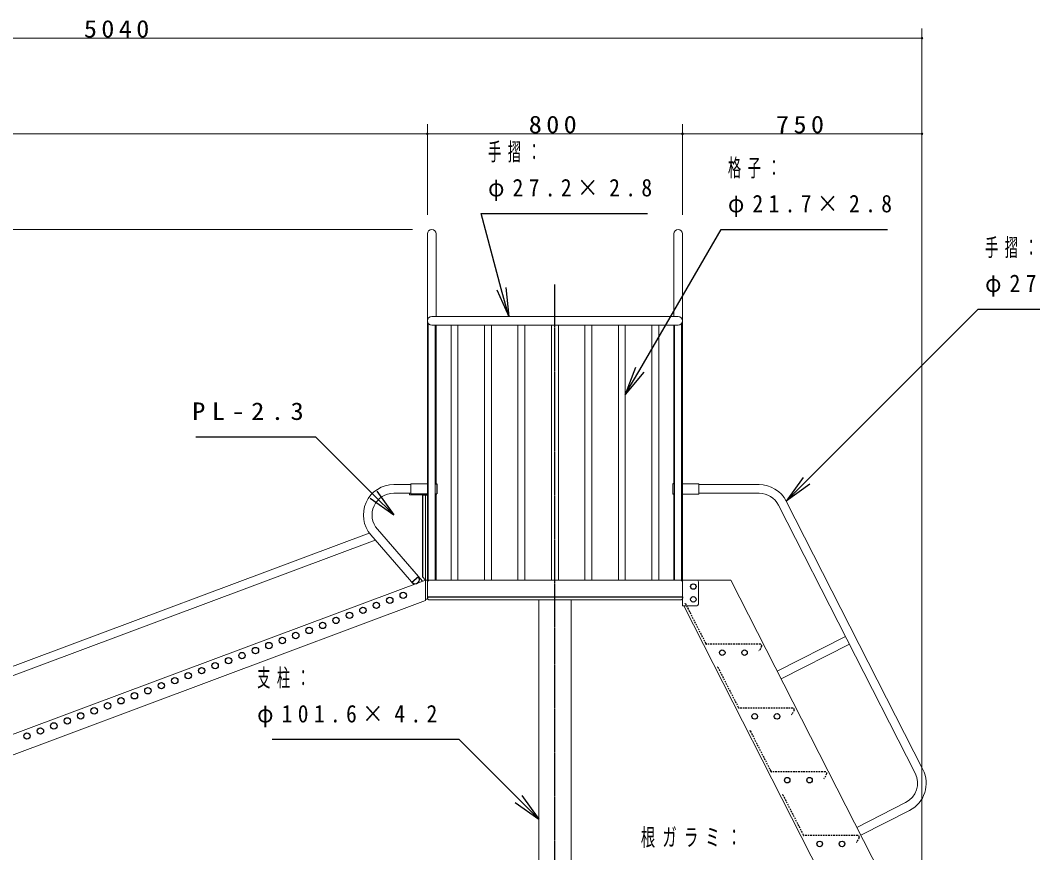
# Model space of a CAD drawing. Units: millimetres at full size. Extents: x -11724 to 54, y -1854 to 8010.
# Drawn here: x -8397 to -5221, y 2781 to 5392 of the extents above; entities that cross this region are included whole.
import ezdxf

# ---------------------------------------------------------------- set-up
doc = ezdxf.new("R2010")
doc.units = ezdxf.units.MM
doc.linetypes.add('USER2', pattern=[6, 3, -1, 1, -1])
doc.linetypes.add('USER4', pattern=[8, 5, -3])
doc.layers.add('線', color=2, linetype='Continuous', lineweight=25)
doc.layers.add('補助', color=2, linetype='Continuous', lineweight=13)
doc.styles.add('ＭＳ ゴシック', font='')
doc.styles.get('ＭＳ ゴシック').set_extended_font_data('MS Gothic')

# ---------------------------------------------------------------- blocks, each defined once
blk = doc.blocks.new('dimension_origin')
at = {"color": 0, "linetype": 'Continuous', "lineweight": -2}
blk.add_circle((0, 0), 1.25, dxfattribs=at)

msp = doc.modelspace()

# ---------------------------------------------------------------- linework, layer by layer
at = {"layer": '線', "color": 7, "lineweight": 13}
for p, q in [((-7119.662, 4722.589), (-7119.662, 3636.189)), ((-7092.462, 4722.589), (-7092.462, 4463.389)), ((-6346.862, 4722.589), (-6346.862, 4463.389)), ((-6319.662, 4722.589), (-6319.662, 3636.189)), ((-7106.062, 4463.389), (-6333.262, 4463.389)), ((-7116.912, 4441.589), (-7116.912, 3636.189)), ((-7106.062, 4436.189), (-6333.262, 4436.189)), ((-7095.212, 4436.189), (-7095.212, 3636.189)), ((-7092.462, 4436.189), (-7092.462, 3938.857)), ((-7045.512, 4436.189), (-7045.512, 3636.189)), ((-7023.812, 4436.189), (-7023.812, 3636.189)), ((-6940.512, 4436.189), (-6940.512, 3636.189)), ((-6918.812, 4436.189), (-6918.812, 3636.189)), ((-6835.512, 4436.189), (-6835.512, 3636.189)), ((-6813.812, 4436.189), (-6813.812, 3636.189)), ((-6730.512, 4436.189), (-6730.512, 3636.189)), ((-6708.812, 4436.189), (-6708.812, 3636.189)), ((-6625.512, 4436.189), (-6625.512, 3636.189)), ((-6603.812, 4436.189), (-6603.812, 3636.189)), ((-6520.512, 4436.189), (-6520.512, 3636.189)), ((-6498.812, 4436.189), (-6498.812, 3636.189)), ((-6415.512, 4436.189), (-6415.512, 3636.189)), ((-6393.812, 4436.189), (-6393.812, 3636.189)), ((-6346.862, 4436.189), (-6346.862, 3938.764)), ((-6344.112, 4436.189), (-6344.112, 3636.189)), ((-6322.412, 4441.589), (-6322.412, 3636.189)), ((-7171.462, 3906.507), (-7171.462, 3938.857)), ((-7119.662, 3938.857), (-7171.462, 3938.857)), ((-6319.662, 3938.764), (-6267.862, 3938.764)), ((-6267.862, 3906.414), (-6267.862, 3938.764)), ((-7224.841, 3936.189), (-7171.462, 3936.189)), ((-7224.841, 3908.989), (-7175.662, 3908.989)), ((-7224.841, 3908.989), (-7171.462, 3908.989)), ((-7175.662, 3908.989), (-7175.662, 3903.989)), ((-7171.462, 3906.507), (-7119.662, 3906.507)), ((-7092.462, 3906.507), (-7092.462, 3636.189)), ((-6346.862, 3906.414), (-6346.862, 3636.189)), ((-6267.862, 3906.414), (-6319.662, 3906.414)), ((-6267.862, 3936.189), (-6079.429, 3936.189)), ((-6267.862, 3908.989), (-6079.429, 3908.989)), ((-7175.662, 3903.989), (-7125.662, 3903.989)), ((-7125.662, 3903.989), (-7125.662, 3636.189)), ((-5994.249, 3883.99), (-5565.57, 3042.66)), ((-6018.49, 3871.652), (-5589.805, 3030.312)), ((-9611.808, 2920.179), (-7302.12, 3783.736)), ((-7147.677, 3647.562), (-7276.463, 3795.714)), ((-7134.815, 3632.767), (-7276.463, 3795.714)), ((-9602.282, 2894.701), (-7283.365, 3761.709)), ((-7162.015, 3622.597), (-7296.991, 3777.87)), ((-9541.767, 2732.844), (-7125.662, 3636.189)), ((-7125.662, 3636.189), (-7125.662, 3572.132)), ((-7119.662, 3636.189), (-7125.662, 3636.189)), ((-7119.662, 3576.189), (-7119.662, 3636.189)), ((-7119.662, 3636.189), (-7119.662, 3628.889)), ((-7119.662, 3636.189), (-6319.662, 3636.189)), ((-7119.662, 3583.889), (-7119.662, 3628.889)), ((-6274.662, 3636.189), (-6319.662, 3636.189)), ((-6319.662, 3636.189), (-6319.662, 3556.189)), ((-6319.662, 3636.189), (-6319.662, 3628.889)), ((-6319.662, 3628.889), (-6319.662, 3583.889)), ((-6315.662, 3636.189), (-6167.874, 3636.189)), ((-6269.662, 3631.189), (-6269.662, 3561.189)), ((-6167.874, 3636.189), (-5442.452, 2212.468)), ((-9520.754, 2676.644), (-7125.662, 3572.132)), ((-7125.662, 3576.189), (-7119.662, 3576.189)), ((-7115.162, 3574.889), (-6324.162, 3574.889)), ((-6770.462, 1836.198), (-6770.462, 3574.889)), ((-6668.862, 1836.198), (-6668.862, 3574.889)), ((-6319.662, 3556.189), (-6274.662, 3556.189)), ((-6315.662, 3556.189), (-5592.141, 2136.198)), ((-5808.447, 3459.42), (-6022.289, 3350.463)), ((-5796.099, 3435.185), (-6009.94, 3326.227)), ((-5619.697, 2938.314), (-5772.594, 2860.409)), ((-5607.349, 2914.078), (-5760.246, 2836.174))]:
    msp.add_line(p, q, dxfattribs=at)
at = {"layer": '線', "color": 20, "linetype": 'USER2'}
msp.add_line((-6719.662, 1586.198), (-6719.662, 4563.389), dxfattribs=at)
at = {"layer": '線'}
for p, q in [((-7095.212, 3938.857), (-7089.887, 3938.857)), ((-7089.887, 3938.857), (-7089.887, 3906.507)), ((-6344.112, 3938.764), (-6349.437, 3938.764)), ((-6349.437, 3938.764), (-6349.437, 3906.414)), ((-7095.212, 3906.507), (-7089.887, 3906.507)), ((-6344.112, 3906.414), (-6349.437, 3906.414)), ((-7134.662, 3903.989), (-7119.662, 3903.989)), ((-7134.662, 3903.989), (-7134.662, 3646.542)), ((-7168.205, 3629.717), (-7147.677, 3647.562)), ((-7125.662, 3636.189), (-7134.662, 3646.542)), ((-7119.662, 3583.889), (-7119.662, 3579.389)), ((-7119.662, 3583.889), (-6319.662, 3583.889)), ((-6319.662, 3583.889), (-6319.662, 3579.389))]:
    msp.add_line(p, q, dxfattribs=at)
at = {"layer": '線', "color": 4, "linetype": 'USER4'}
for p, q in [((-6310.666, 3563.152), (-6312.672, 3562.13)), ((-6310.666, 3563.152), (-6245.927, 3436.093)), ((-6245.927, 3436.093), (-6245.468, 3435.192)), ((-6244.456, 3435.192), (-6245.468, 3435.192)), ((-6075.426, 3435.192), (-6244.456, 3435.192)), ((-6080.577, 3415.415), (-6078.528, 3414.371)), ((-6071.327, 3428.504), (-6078.528, 3414.371)), ((-6208.745, 3363.152), (-6210.751, 3362.13)), ((-6208.745, 3363.152), (-6144.005, 3236.093)), ((-6144.005, 3236.093), (-6143.546, 3235.192)), ((-6142.535, 3235.192), (-6143.546, 3235.192)), ((-5973.504, 3235.192), (-6142.535, 3235.192)), ((-5978.656, 3215.415), (-5976.607, 3214.371)), ((-5969.406, 3228.504), (-5976.607, 3214.371)), ((-6106.84, 3163.152), (-6108.846, 3162.13)), ((-6106.84, 3163.152), (-6042.1, 3036.093)), ((-6042.1, 3036.093), (-6041.641, 3035.192)), ((-6040.63, 3035.192), (-6041.641, 3035.192)), ((-5871.599, 3035.192), (-6040.63, 3035.192)), ((-5867.5, 3028.504), (-5874.701, 3014.371)), ((-5876.751, 3015.415), (-5874.701, 3014.371)), ((-6004.935, 2963.152), (-6006.941, 2962.13)), ((-6004.935, 2963.152), (-5940.195, 2836.093)), ((-5940.195, 2836.093), (-5939.736, 2835.192)), ((-5938.725, 2835.192), (-5939.736, 2835.192)), ((-5769.694, 2835.192), (-5938.725, 2835.192)), ((-5765.595, 2828.504), (-5772.796, 2814.371)), ((-5774.846, 2815.415), (-5772.796, 2814.371))]:
    msp.add_line(p, q, dxfattribs=at)
at = {"layer": '線'}
for centre, radius in [((-6285.662, 3616.189), 8.65), ((-7195.424, 3588.754), 10), ((-7279.724, 3557.235), 10), ((-7237.574, 3572.995), 10), ((-6285.662, 3576.189), 8.65), ((-7364.025, 3525.717), 10), ((-7321.874, 3541.476), 10), ((-7448.325, 3494.198), 10), ((-7406.175, 3509.957), 10), ((-7532.626, 3462.679), 10), ((-7490.475, 3478.439), 10), ((-7616.926, 3431.161), 10), ((-7574.776, 3446.92), 10), ((-7701.227, 3399.642), 10), ((-7659.076, 3415.401), 10), ((-6194.83, 3408.892), 8.65), ((-6124.83, 3408.892), 8.65), ((-7785.527, 3368.123), 10), ((-7743.377, 3383.883), 10), ((-7869.828, 3336.605), 10), ((-7827.677, 3352.364), 10), ((-7954.128, 3305.086), 10), ((-7911.978, 3320.845), 10), ((-8038.429, 3273.567), 10), ((-7996.278, 3289.327), 10), ((-8122.729, 3242.049), 10), ((-8080.579, 3257.808), 10), ((-8207.03, 3210.53), 10), ((-8164.879, 3226.289), 10), ((-6092.908, 3208.892), 8.65), ((-6022.908, 3208.892), 8.65), ((-8291.33, 3179.011), 10), ((-8249.18, 3194.771), 10), ((-8375.631, 3147.493), 10), ((-8333.48, 3163.252), 10), ((-5991.003, 3008.892), 8.65), ((-5921.003, 3008.892), 8.65), ((-5889.098, 2808.892), 8.65), ((-5819.098, 2808.892), 8.65)]:
    msp.add_circle(centre, radius, dxfattribs=at)
at = {"layer": '線', "color": 7, "lineweight": 13}
for centre, radius, start, end in [((-7106.062, 4722.589), 13.6, 0, 180), ((-6333.262, 4722.589), 13.6, 0, 180), ((-7106.062, 4449.789), 13.6, 90, 270), ((-6333.262, 4449.789), 13.6, 270, 90), ((-7224.841, 3840.589), 95.6, 90, 221), ((-7224.841, 3840.589), 68.4, 90, 221), ((-7224.841, 3840.589), 68.4, 90, 221), ((-6079.429, 3840.589), 95.6, 27, 90), ((-6079.429, 3840.589), 68.4, 27, 90), ((-7112.362, 3628.889), 7.3, 90, 180), ((-6326.962, 3628.889), 7.3, 0, 90), ((-6274.662, 3631.189), 5, 0, 90), ((-7115.162, 3579.389), 4.5, 90, 270), ((-6324.162, 3579.389), 4.5, 270, 90), ((-6274.662, 3561.189), 5, 270, 0), ((-5650.75, 2999.259), 68.4, 297, 27), ((-5650.75, 2999.259), 95.6, 297, 27)]:
    msp.add_arc(centre, radius, start, end, dxfattribs=at)
at = {"layer": '線'}
msp.add_arc((-7157.941, 3638.64), 13.6, 221, 41, dxfattribs=at)
at = {"layer": '線', "color": 4, "linetype": 'USER4'}
for centre, radius, start, end in [((-6244.456, 3436.842), 1.65, 207, 270), ((-6075.426, 3430.592), 4.6, 333, 90), ((-6142.535, 3236.842), 1.65, 207, 270), ((-5973.504, 3230.592), 4.6, 333, 90), ((-6040.63, 3036.842), 1.65, 207, 270), ((-5871.599, 3030.592), 4.6, 333, 90), ((-5938.725, 2836.842), 1.65, 207, 270), ((-5769.694, 2830.592), 4.6, 333, 90)]:
    msp.add_arc(centre, radius, start, end, dxfattribs=at)
at = {"layer": '補助'}
for p, q in [((-10607.181, 5336.189), (-5568.477, 5336.189)), ((-5568.477, 2696.198), (-5568.477, 5366.189)), ((-7119.662, 4782.589), (-7119.662, 5066.189)), ((-7119.662, 4782.589), (-7119.662, 5066.189)), ((-6319.662, 4782.589), (-6319.662, 5066.189)), ((-6319.662, 4782.589), (-6319.662, 5066.189)), ((-5568.477, 2696.198), (-5568.477, 5066.189)), ((-10607.181, 5036.189), (-7119.662, 5036.189)), ((-7119.662, 5036.189), (-6319.662, 5036.189)), ((-6319.662, 5036.189), (-5568.477, 5036.189)), ((-7166.062, 4736.189), (-11287.181, 4736.189))]:
    msp.add_line(p, q, dxfattribs=at)
at = {"layer": '補助', "lineweight": 25}
for p, q in [((-6950.995, 4786.189), (-6920.995, 4786.189)), ((-6887.794, 4550.322), (-6950.995, 4786.189)), ((-6920.995, 4786.189), (-6429.131, 4786.189)), ((-6453.694, 4295.928), (-6198.617, 4736.189)), ((-6198.617, 4736.189), (-6168.617, 4736.189)), ((-6168.617, 4736.189), (-5676.753, 4736.189)), ((-6902.283, 4546.44), (-6864.501, 4463.389)), ((-6864.501, 4463.389), (-6887.794, 4550.322)), ((-6873.305, 4554.204), (-6864.501, 4463.389)), ((-5930.61, 3947.63), (-5392.051, 4486.189)), ((-5392.051, 4486.189), (-5362.051, 4486.189)), ((-5362.051, 4486.189), (-4870.187, 4486.189)), ((-6466.673, 4303.448), (-6498.812, 4218.054)), ((-6498.812, 4218.054), (-6453.694, 4295.928)), ((-6440.715, 4288.408), (-6498.812, 4218.054)), ((-7499.217, 4084.965), (-7846.146, 4084.965)), ((-7469.217, 4084.965), (-7499.217, 4084.965)), ((-7288.481, 3904.228), (-7469.217, 4084.965)), ((-5941.216, 3958.236), (-5994.249, 3883.99)), ((-5994.249, 3883.99), (-5930.61, 3947.63)), ((-7277.874, 3914.835), (-7224.841, 3840.589)), ((-5920.003, 3937.023), (-5994.249, 3883.99)), ((-7299.087, 3893.622), (-7224.841, 3840.589)), ((-7224.841, 3840.589), (-7288.481, 3904.228)), ((-7050.462, 3136.198), (-7606.612, 3136.198)), ((-7020.462, 3136.198), (-7050.462, 3136.198)), ((-6834.102, 2949.837), (-7020.462, 3136.198)), ((-6823.495, 2960.444), (-6770.462, 2886.198)), ((-6844.709, 2939.231), (-6770.462, 2886.198)), ((-6770.462, 2886.198), (-6834.102, 2949.837))]:
    msp.add_line(p, q, dxfattribs=at)

# ---------------------------------------------------------------- block references
at = {"layer": '補助', "xscale": 2, "yscale": 2, "rotation": 180}
for p in [(-5568.477, 5336.189), (-7119.662, 5036.189), (-6319.662, 5036.189), (-5568.477, 5036.189)]:
    msp.add_blockref('dimension_origin', p, dxfattribs=at)
at = {"layer": '補助', "xscale": 2, "yscale": 2}
for p in [(-7119.662, 5036.189), (-6319.662, 5036.189)]:
    msp.add_blockref('dimension_origin', p, dxfattribs=at)

# ---------------------------------------------------------------- texts
at = {"layer": '補助', "char_height": 54.99, "style": 'ＭＳ ゴシック'}
for s, insert, attachment_point in [('\\T1.33;\\W1.1;5040', (-8087.829, 5337.189), 8), ('\\T1.33;\\W1.1;800', (-6719.662, 5037.189), 8), ('\\T1.33;\\W1.1;750', (-5944.07, 5037.189), 8), ('\\T1.5;\\W0.55;手摺：', (-6929.245, 5007.439), 1), ('\\T1.5;\\W0.55;格子：', (-6176.867, 4957.439), 1), ('\\T1.5;\\W0.9;φ27.2×2.8', (-6929.245, 4894.939), 1), ('\\T1.5;\\W0.9;φ21.7×2.8', (-6176.867, 4844.939), 1), ('\\T1.5;\\W0.55;手摺：', (-5370.301, 4707.439), 1), ('\\T1.5;\\W0.9;φ27.2×2.8', (-5370.301, 4594.939), 1), ('\\T1.5;\\W1.1;PL-2.3', (-7857.396, 4193.715), 1), ('\\T1.5;\\W0.55;支柱：', (-7653.57, 3357.448), 1), ('\\T1.5;\\W0.9;φ101.6×4.2', (-7653.57, 3244.948), 1), ('\\T1.5;\\W0.6;根ガラミ：', (-6450.14, 2857.448), 1)]:
    msp.add_mtext(s, dxfattribs=dict(at, insert=insert, attachment_point=attachment_point))

doc.saveas('drawing.dxf')
